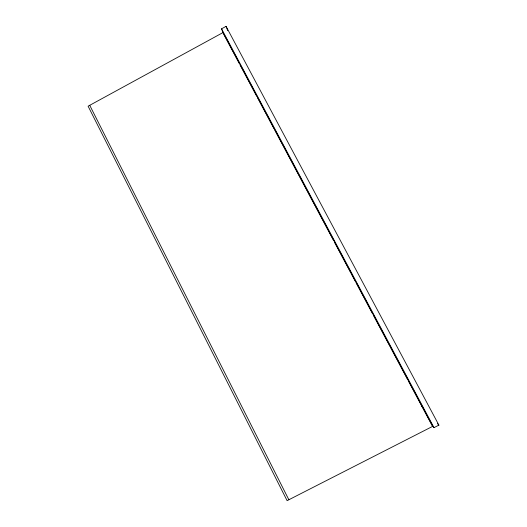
<?xml version="1.0" encoding="UTF-8"?>
<svg xmlns="http://www.w3.org/2000/svg" width="527" height="527" viewBox="0 0 527 527"><rect width="100%" height="100%" fill="white"/><g stroke="black" fill="none" stroke-linecap="round" stroke-linejoin="round"><path stroke-width="0.79" d="M223.58 33.853L221.538 28.827L226.07 26.35L438.899 425.131L433.998 427.628L432.147 425.592L408.188 380.606M437.436 423.636L438.899 425.131M221.538 28.827L433.998 427.628M223.843 34.512L239.304 63.53M240.075 64.986L256.689 96.184M257.466 97.633L274.08 128.832M274.857 130.281L333.598 240.569M334.368 242.025L350.989 273.223M351.759 274.672L355.238 281.201M356.015 282.656L372.629 313.855M373.406 315.304L390.02 346.502M390.797 347.952L407.411 379.157M89.728 105.308L288.862 499.754M226.07 26.35L227.736 30.645M422.028 406.521A2.365 0.329 -26.8 0 1 421.811 406.633M223.046 32.542L88.101 106.197L287.103 500.65L432.786 426.297L223.046 32.542"/></g></svg>
